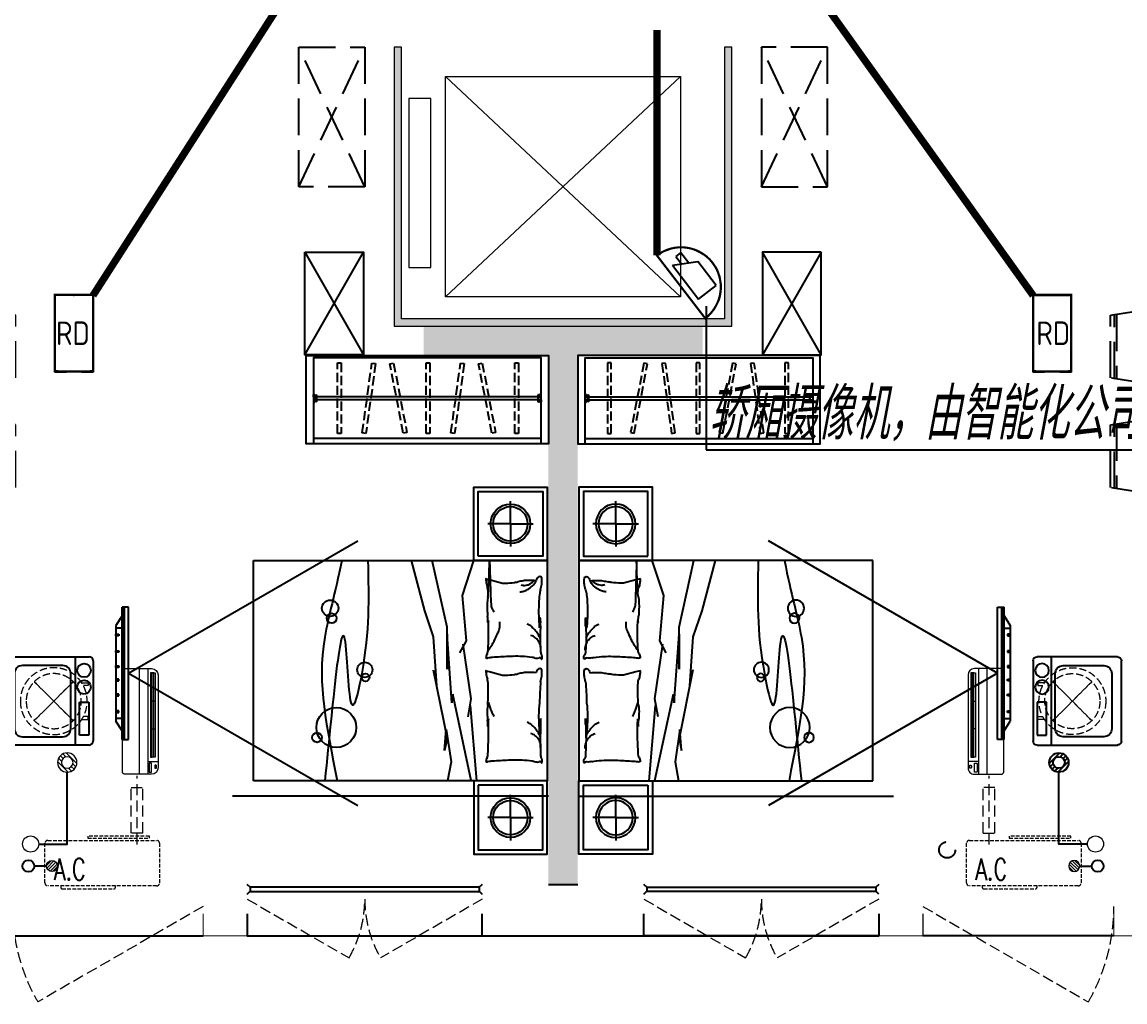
# Model space of a CAD drawing. Extents: x 5031545 to 5313844, y -886381 to -283477.
# Drawn here: x 5109229 to 5116738, y -848893 to -842222 of the extents above; entities that cross this region are included whole.
import ezdxf
from ezdxf.enums import TextEntityAlignment as Align

# ---------------------------------------------------------------- set-up
doc = ezdxf.new("R2010")
doc.units = 0
doc.header["$LTSCALE"] = 1000
doc.header["$MEASUREMENT"] = 0
for name, pattern in [('$1$DASH', [0.35, 0.25, -0.1]), ('3.5方案汇报，与郭总、侯月琴确定户型_t8$0$高层_t8$0$DASH', [0.35, 0.25, -0.1]), ('A户型$0$DASH', [0.35, 0.25, -0.1]), ('DASH', [0.35, 0.25, -0.1]), ('HIDDEN', [0.375, 0.25, -0.125])]:
    doc.linetypes.add(name, pattern=pattern)
doc.layers.get('0').update_dxf_attribs({"linetype": 'CONTINUOUS'})
for name, color, linetype in [('$RECOVER_210609100354-0', 7, 'CONTINUOUS'), ('$RECOVER_210609100354-25', 7, 'CONTINUOUS'), ('$RECOVER_210609100354-43', 7, 'CONTINUOUS'), ('3-栏杆1', 252, 'CONTINUOUS'), ('3.5方案汇报，与郭总、侯月琴确定户型_t8$0$2020.03.04 -1安徽标准化洋房户型(UA）_t8_t8$0$A-家具-FURN', 251, 'CONTINUOUS'), ('3.5方案汇报，与郭总、侯月琴确定户型_t8$0$2020.03.04 -1安徽标准化洋房户型(UA）_t8_t8$0$fur', 252, 'CONTINUOUS'), ('3.5方案汇报，与郭总、侯月琴确定户型_t8$0$2020.03.04 -1安徽标准化洋房户型(UA）_t8_t8$0$FURN', 252, 'CONTINUOUS'), ('3.5方案汇报，与郭总、侯月琴确定户型_t8$0$2020.03.04 -1安徽标准化洋房户型(UA）_t8_t8$0$看线', 154, 'CONTINUOUS'), ('3.5方案汇报，与郭总、侯月琴确定户型_t8$0$高层_t8$0$LS-家具-LB', 8, 'CONTINUOUS'), ('5fur', 175, 'CONTINUOUS'), ('DIM-照明', 7, 'CONTINUOUS'), ('EQUIP-安防', 3, 'CONTINUOUS'), ('LS-家具-LB', 8, 'CONTINUOUS'), ('LVTRY', 252, 'CONTINUOUS'), ('VPIPE-凝结', 150, 'CONTINUOUS'), ('VPIPE-雨水', 4, 'DASH'), ('WIRE-安防', 4, 'CONTINUOUS'), ('WIRE-照明', 2, 'CONTINUOUS'), ('WIRE-综合布线', 5, 'DASH'), ('保温', 6, 'CONTINUOUS'), ('看线', 185, 'CONTINUOUS')]:
    doc.layers.add(name, color=color, linetype=linetype)
for name, color, linetype, lineweight in [('3.5方案汇报，与郭总、侯月琴确定户型_t8$0$STAIR', 2, 'CONTINUOUS', 18), ('EQUIP-消防', 3, 'CONTINUOUS', 20), ('EQUIP_地漏', 7, 'CONTINUOUS', 18), ('VPIPE-废水', 31, 'TG_F', 18), ('WINDOW', 146, 'CONTINUOUS', 20), ('填充', 251, 'CONTINUOUS', 5), ('平面-空调室内机', 176, 'CONTINUOUS', 9), ('平面-空调预留孔', 252, 'CONTINUOUS', 15)]:
    doc.layers.add(name, color=color, linetype=linetype, lineweight=lineweight)
doc.styles.add('_TCH_DIM', font='SIMPLEX', dxfattribs={"bigfont": 'GBCBIG'})
doc.styles.add('HZTXT', font='gbeitc.shx', dxfattribs={"width": 0.8, "height": 400, "bigfont": 'hztxt.shx'})
doc.styles.get("Standard").update_dxf_attribs({"font": 'gbenor.shx', "bigfont": 'gbcbig.shx'})
doc.styles.add('TG_LINETYPE', font='SIMPLEX', dxfattribs={"width": 0.8, "height": 3, "bigfont": 'HZTXT'})
doc.linetypes.add('TG_F', pattern='A,2,-0.3,["F",TG_LINETYPE,S=0.1,R=0,X=-0.23,Y=-0.15],0', length=2.3)
pattern_1 = [(90, (0, 0), (-16.49778, 1e-15), [9.525, -19.05]), (210, (0, 0), (8.24889, -14.2874966), [9.525, -19.05]), (150, (6e-16, 9.525), (-8.24889, -14.2874966), [9.525, -19.05])]

# ---------------------------------------------------------------- blocks, each defined once
blk = doc.blocks.new('$equip$00002771')
for p, q in [((-0.65, 0.65), (-0.65, 0)), ((0.65, 0.65), (-0.65, 0.65)), ((0.65, 0), (0.65, 0.65)), ((-0.65, 0), (0.65, 0))]:
    blk.add_line(p, q)
at = {"const_width": 0.04}
blk.add_lwpolyline([(-0.65, 0.65), (-0.65, 0), (0.65, 0), (0.65, 0.65), (-0.65, 0.65), (-0.65, 0)], dxfattribs=at)
for p in [(0, 0.65), (-0.65, 0.325), (0.65, 0.325), (0, 0)]:
    blk.add_point(p)
at = {"color": 7}
blk.add_attdef('$TEXT$', text='', height=0.4, dxfattribs=at).set_placement((0.006, 0.343), align=Align.MIDDLE_CENTER)
at = {"color": 7, "flags": 1}
for tag, height, p in [('B', 0.4, (0.905, 0.246)), ('A', 0.00002, (0, 0))]:
    blk.add_attdef(tag, text='', height=height, dxfattribs=at).set_placement(p, align=Align.MIDDLE_CENTER)
blk = doc.blocks.new('RECTANG')
for p, q in [((1, 1), (0, 1)), ((0, 1), (0, 0)), ((1, 0), (1, 1)), ((0, 0), (1, 0))]:
    blk.add_line(p, q)
blk = doc.blocks.new('洗衣机')
at = {"layer": 'LVTRY'}
for p, q in [((3790993.7, 243444.5), (3790993.7, 242899.1)), ((3791567.4, 243472.1), (3791021, 243472.1)), ((3791116.5, 243472.1), (3791116.5, 242871.5)), ((3791594.6, 242899.1), (3791594.6, 243444.5)), ((3791145.1, 242982.5), (3791145.1, 243358)), ((3791199, 243412.7), (3791474.9, 243412.7)), ((3791528.8, 243358), (3791528.8, 242982.5)), ((3791474.9, 242927.8), (3791199, 242927.8)), ((3791021, 242871.5), (3791567.4, 242871.5))]:
    blk.add_line(p, q, dxfattribs=at)
at = {"layer": 'LVTRY', "extrusion": (0, 0, -1)}
for centre, major_axis, start_param, end_param in [((3791021, 243444.5), (0, 27.6), -1.570796, 0), ((3791567.4, 243444.5), (0, 27.6), 0, 1.570796), ((3791055.1, 243379.8), (0, 46.9), 3.141593, 9.424778), ((3791199, 243358), (0, 54.7), 4.712389, 6.283185), ((3791474.9, 243358), (0, 54.7), 0, 1.570796), ((3791055.1, 243265.7), (0, 46.9), 3.141593, 9.424778), ((3791199, 242982.5), (0, 54.7), 3.141593, 4.712389), ((3791474.9, 242982.5), (0, 54.7), 1.570796, 3.141593), ((3791021, 242899.1), (0, 27.6), 3.141593, 4.712389), ((3791567.4, 242899.1), (0, 27.6), 1.570796, 3.141593)]:
    blk.add_ellipse(centre, major_axis=major_axis, ratio=0.986385, start_param=start_param, end_param=end_param, dxfattribs=at)
at = {"layer": 'LVTRY', "xscale": 63.25620569481588, "yscale": 224.5369532744355, "zscale": 64.12934308941763, "rotation": 180}
blk.add_blockref('RECTANG', (3791085.2, 243162.4), dxfattribs=at)
blk = doc.blocks.new('dnfhfn')
at = {"color": 252, "linetype": '$1$DASH', "ltscale": 0.2}
for p, q in [((101.9, 462.7, 0), (121.9, 462.7, 0)), ((101.9, 417.2, 0), (101.9, 462.7, 0)), ((121.9, 462.7, 0), (121.9, 429, 0)), ((353.1, 462.7, 0), (333.1, 462.7, 0)), ((333.1, 462.7, 0), (333.1, 429, 0)), ((353.1, 417.2, 0), (353.1, 462.7, 0))]:
    blk.add_line(p, q, dxfattribs=at)
at = {"color": 252, "linetype": '$1$DASH', "ltscale": 0.2, "elevation": 0}
for points in [[(94.9, 360.1), (94.9, 360.1), (360.1, 94.9), (360.1, 94.9)], [(360.1, 360.1), (94.9, 94.9), (94.9, 94.9), (360.1, 360.1)]]:
    blk.add_lwpolyline(points, close=True, dxfattribs=at)
at = {"color": 252, "linetype": '$1$DASH', "ltscale": 0.2}
for radius in [227.5, 187.5]:
    blk.add_circle((227.5, 227.5, 0), radius, dxfattribs=at)
blk = doc.blocks.new('ASDFSD')
at = {"layer": '3-栏杆1', "color": 5}
for p, q in [((681762.6, 334937.5), (681742.3, 334955.3)), ((681742.3, 334955.3), (681762.6, 334937.5)), ((681742.3, 334888.4), (681762.6, 334908.3)), ((683322.1, 334937.5), (681762.6, 334937.5)), ((681762.6, 334937.5), (681762.6, 334908.3)), ((681762.6, 334908.2), (683322.1, 334908.2)), ((683322.1, 334937.5), (683342.3, 334955.3)), ((683342.3, 334955.3), (683322.1, 334937.5)), ((683322.1, 334937.5), (683322.1, 334908.3)), ((683322.1, 334908.3), (683342.3, 334888.4)), ((683342.3, 334888.4), (683322.1, 334908.3))]:
    blk.add_line(p, q, dxfattribs=at)
blk = doc.blocks.new('$TwtSys$00000543')
at = {"color": 252}
for p, q in [((-94, -9), (9, 94)), ((-9, -94), (94, 9)), ((12, 55), (42, 84)), ((40, 40), (66, 66)), ((55, 12), (84, 42)), ((-84, -42), (-55, -12)), ((-66, -66), (-40, -40)), ((-42, -84), (-12, -55))]:
    blk.add_line(p, q, dxfattribs=at)
for radius in [94, 56.4]:
    blk.add_circle((0, 0), radius, dxfattribs=at)
blk = doc.blocks.new('dongkong')
at = {"layer": '平面-空调预留孔', "color": 8, "linetype": 'HIDDEN', "ltscale": 0.3}
for p, q in [((-603796, 210899.9), (-603796, 210431.5)), ((-603836, 210821), (-603836, 210510.8)), ((-603836, 210821), (-603756, 210821)), ((-603756, 210821), (-603756, 210510.8))]:
    blk.add_line(p, q, dxfattribs=at)
blk.add_lwpolyline([(-603756, 210510.8), (-603836, 210510.8)], dxfattribs=at)
blk = doc.blocks.new('A$C001338C2')
at = {"color": 8}
for p, q in [((845, 303.6), (55, 303.6)), ((109.1, 214.8), (109.1, 303.6)), ((0, 248.6), (0, 22)), ((900, 22), (900, 248.6)), ((22, 0), (878, 0))]:
    blk.add_line(p, q, dxfattribs=at)
at = {"color": 8, "lineweight": 5}
for p, q in [((900, 214.8), (0, 214.8)), ((864.6, 278.7), (144.5, 278.7)), ((144.5, 278.7), (144.5, 265.8)), ((387, 278.7), (144.5, 278.7)), ((144.5, 278.7), (144.5, 252.9)), ((144.5, 265.8), (864.6, 265.8)), ((144.5, 239.9), (144.5, 252.9)), ((144.5, 252.9), (864.6, 252.9)), ((864.6, 239.9), (144.5, 239.9)), ((387, 239.9), (387, 278.7)), ((622, 239.9), (387, 239.9)), ((864.6, 278.7), (622, 278.7)), ((622, 278.7), (622, 239.9)), ((864.6, 252.9), (864.6, 278.7)), ((864.6, 265.8), (864.6, 239.9)), ((900, 143.2), (0, 143.2))]:
    blk.add_line(p, q, dxfattribs=at)
at = {"color": 8}
for points in [[(73.1, 275), (56.8, 275, -0.414214), (51.3, 280.5), (51.3, 283.4, -0.414214), (56.8, 288.9), (73.1, 288.9, -0.414214), (78.6, 283.4), (78.6, 280.5, -0.414214)], [(89.2, 226.4), (22.2, 226.4, -0.414214), (16.7, 231.9), (16.7, 243.1, -0.414214), (22.2, 248.6), (89.2, 248.6, -0.414214), (94.7, 243.1), (94.7, 231.9, -0.414214)]]:
    blk.add_lwpolyline(points, format="xyb", close=True, dxfattribs=at)
for centre, radius, start, end in [((55, 248.6), 55, 90, 180), ((845, 248.6), 55, 360, 90), ((22, 22), 22, 180, 270), ((878, 22), 22, 270, 360)]:
    blk.add_arc(centre, radius, start, end, dxfattribs=at)
blk = doc.blocks.new('$TwtSys$00000141')
at = {"color": 1}
for p, q in [((-47.1, 3.8), (-5, 45.9)), ((-47.1, 3.8), (-5, 45.9)), ((-43.6, -17.5), (17.5, 43.6)), ((-43.6, -17.5), (17.5, 43.6)), ((-33.2, -33.2), (33.2, 33.2)), ((-33.2, -33.2), (33.2, 33.2)), ((-16.2, -43.5), (43.8, 16.4)), ((-16.2, -43.5), (43.8, 16.4)), ((5.7, -46.1), (46.1, -5.7)), ((5.7, -46.1), (46.1, -5.7))]:
    blk.add_line(p, q, dxfattribs=at)
blk.add_circle((0, 0), 47, dxfattribs=at)
blk.add_circle((0, 0), 47, dxfattribs=at)
blk = doc.blocks.new('rtyryrtyeeretee')
at = {"layer": '平面-空调预留孔', "color": 252, "linetype": 'DASH', "ltscale": 0.1}
for p, q in [((669748.9, 343882), (669748.9, 343872)), ((669758.9, 343862), (670111.7, 343862)), ((670121.7, 343872), (670121.7, 343882))]:
    blk.add_line(p, q, dxfattribs=at)
blk.add_lwpolyline([(670352.8, 344221.1), (669933, 344221.1), (669933, 344206), (670352.8, 344206)], close=True, dxfattribs=at)
blk.add_lwpolyline([(670402, 343882), (669662, 343882, -0.414214), (669642, 343902), (669642, 344172, -0.414214), (669662, 344192), (670402, 344192, -0.414214), (670422, 344172), (670422, 343902, -0.414214)], format="xyb", close=True, dxfattribs=at)
for centre, start, end in [((669758.9, 343872), 180, 270), ((670111.7, 343872), 270, 0)]:
    blk.add_arc(centre, 10, start, end, dxfattribs=at)
at = {"layer": '平面-空调预留孔', "color": 252, "linetype": 'DASH', "ltscale": 0.1, "style": '_TCH_DIM', "width": 0.705882}
blk.add_text('A.C', height=146.88, dxfattribs=at).set_placement((669701.4, 343921.6))
blk = doc.blocks.new('VDVDVDCZSCCS')
at = {"layer": '保温', "linetype": 'Continuous', "ltscale": 10}
h = blk.add_hatch(dxfattribs=at)
h.set_pattern_fill('HEX', color=251, scale=10, angle=90, style=0)
h.set_pattern_definition(pattern_1)
h.paths.add_polyline_path([(549466.6, 368523.7), (549466.6, 368723.7), (547566.6, 368723.7), (547566.6, 368523.7)])
h = blk.add_hatch(dxfattribs=at)
h.set_pattern_fill('HEX', color=251, scale=10, angle=90, style=0)
h.set_pattern_definition(pattern_1)
h.paths.add_polyline_path([(548416.7, 364923.7), (548616.7, 364923.7), (548616.7, 368523.7), (548416.7, 368523.7)])
at = {"layer": '保温', "color": 251, "linetype": 'Continuous', "ltscale": 10}
blk.add_line((548416.6, 364923.7), (548616.6, 364923.7), dxfattribs=at)
blk = doc.blocks.new('VDGVDVXVE')
at = {"layer": '5fur', "color": 252, "linetype": 'A户型$0$DASH'}
for p, q in [((585993.7, 367408.3), (586443.6, 368358.3)), ((586443.6, 367408.3), (585993.7, 368358.3)), ((584026.5, 366539.7), (584026.5, 366100.5)), ((584039.8, 366102.6), (584039.8, 366537.6)), ((584026.5, 365793), (584026.5, 365353.8)), ((584039.8, 365356), (584039.8, 365790.9))]:
    blk.add_line(p, q, dxfattribs=at)
blk.add_lwpolyline([(586443.6, 367408.3), (585993.7, 367408.3), (585993.7, 368358.3), (586443.6, 368358.3)], close=True, dxfattribs=at)
for points in [[(583813.2, 365320.6), (584066.5, 365360.2), (584066.5, 365786.9), (583813.1, 365826.4)], [(583813.2, 366067.3), (584066.5, 366106.9), (584066.5, 366533.5), (583813.2, 366573.1)]]:
    blk.add_lwpolyline(points, dxfattribs=at)
blk = doc.blocks.new('3.5方案汇报，与郭总、侯月琴确定户型_t8$0$2020.03.04 -1安徽标准化洋房户型(UA）_t8_t8$0$A-F-Bed1500-4')
for p, q in [((-750, 0), (750, 0)), ((-750, -2000), (-750, 0)), ((750, 0), (750, -2000)), ((750, -2000), (-750, -2000))]:
    blk.add_line(p, q)
at = {"color": 251}
for p, q in [((-617.8, -386.2), (-597.1, -303.6)), ((8.5, -386.2), (29.2, -303.6)), ((-625.3, -416.2), (-617.8, -386.2)), ((1, -416.2), (8.5, -386.2)), ((-511.9, -577.2), (-750, -498.5)), ((192.2, -516.7), (-181.9, -571.7)), ((746.3, -516.7), (159.2, -643.1)), ((313.2, -538.7), (192.2, -516.7)), ((750, -478.8), (236.2, -522.2)), ((-203.9, -549.7), (-511.9, -577.2)), ((-121.4, -593.7), (-203.9, -549.7)), ((219.7, -648.6), (-247.9, -681.6)), ((159.2, -643.1), (219.7, -648.6)), ((399.8, -687.1), (619.8, -654.1)), ((619.8, -654.1), (750, -678.8)), ((-297.4, -681.6), (-750, -781.9)), ((-11.3, -681.6), (-297.4, -681.6)), ((-247.9, -681.6), (-11.3, -681.6)), ((-5.8, -775.1), (461.8, -681.6)), ((542.8, -698.1), (399.8, -687.1)), ((461.8, -681.6), (542.8, -698.1)), ((-407.4, -835.5), (-231.4, -775.1)), ((-231.4, -775.1), (103.3, -753.3)), ((-750, -926.6), (-407.4, -835.5))]:
    blk.add_line(p, q, dxfattribs=at)
for points in [[(-221.2, -48.4, 0.027842), (-245, -59.1, 0.048685), (-257.6, -67.1, 0.023666), (-285.5, -91.5, 0.031223), (-304.5, -112.2, 0.046801), (-309.6, -119.9, 0.023191), (-317.6, -136.6)], [(-139.2, -42.8, 0.088153), (-173.8, -46.3, 0.088153), (-205, -61.5, 0.077547), (-226.6, -83.1, 0.077547), (-240.7, -110.3)], [(-521.7, -401.5, 0.009729), (-744.4, -392.5, 0.002723), (-441.6, -382.4, 0.007971), (-419.8, -373.4, 0.007971), (-398.4, -363.6)], [(-135.5, -403.1, 0.016108), (-174.4, -376.8, 0.024599), (-201.2, -361.8, 0.009477), (-250.3, -338.5, 0.015937), (-280.1, -326.1, 0.072521), (-296.4, -322.5, 0.033339), (-332.7, -322.4)], [(213.5, -401.5, 0.009729), (240.8, -392.5, 0.009729), (267.7, -382.4, 0.007971), (289.4, -373.4, 0.007971), (310.9, -363.6)]]:
    blk.add_lwpolyline(points, format="xyb", dxfattribs=at)
for centre, radius in [((-6.3, -1241.9), 51.6), ((46.1, -1236.6), 26.2), ((386.6, -1435.5), 135.8), ((-425.4, -1477.4), 55.7), ((-357.3, -1467), 33.5), ((454.7, -1566.4), 33.1)]:
    blk.add_circle(centre, radius, dxfattribs=at)
for centre, radius, start, end in [((-628.3, -50), 13.1, 101.27238, 206.58052), ((-609.5, -40.6), 34.2, 206.58052, 265.59979), ((-613.2, -125.8), 90.4, 90, 101.27238), ((-123.4, -127.8), 491.8, 173.76764, 180), ((-613.2, -196.5), 161.1, 81.56281, 90), ((-676.3, -199.1), 139.9, 45.09762, 62.79641), ((-634.3, -338.6), 304.8, 74.25602, 81.56281), ((-485.9, 187.9), 242.2, 254.25602, 262.45315), ((-402.1, 1074.8), 1132.9, 264.1433, 270.00126), ((-402.1, 990.8), 1049, 270, 276.0867), ((-335.3, -196.9), 152.4, 92.53859, 100.18988), ((-468.1, -1934), 1890.1, 84.61873, 86.78996), ((-329.2, -334), 289.7, 85.19815, 92.53859), ((-231.9, 824.8), 873.2, 265.19815, 269.42426), ((-225.6, 1445.8), 1494.3, 269.42426, 271.90789), ((-203.2, 772.7), 820.8, 271.90789, 275.25919), ((-132.9, 9.1), 53.9, 275.25919, 300.65125), ((-90.7, -62.2), 28.9, 85.69746, 120.65125), ((-90.4, -58.4), 25.1, 68.2117, 85.69746), ((-72.2, -48.6), 15.6, 158.0096, 201.42098), ((-328.3, -36.1), 246, 347.89054, 351.86652), ((-82.7, -44.4), 4.28, 78.10694, 158.0096), ((-117.3, -66.3), 32.8, 351.86652, 21.42098), ((-81.3, -37.9), 2.32, 258.10694, 19.56397), ((-82.4, -38.3), 3.42, 19.56397, 68.2117), ((-2.1, -50), 13.1, 101.27238, 206.58052), ((16.8, -40.6), 34.2, 206.58052, 265.59979), ((13, -125.8), 90.4, 90, 101.27238), ((502.9, -127.8), 491.8, 173.76764, 180), ((13, -196.5), 161.1, 81.56281, 90), ((-8, -338.6), 304.8, 74.25602, 81.56281), ((347.8, 4073.2), 4127.5, 266.20601, 268.19145), ((307.2, 624.5), 682.7, 262.45315, 270), ((307.2, 990.8), 1049, 270, 276.0867), ((338.9, -334), 289.7, 85.19815, 92.53859), ((498.7, 6156.8), 6203.8, 268.40567, 269.60458), ((436.3, 824.8), 873.2, 265.19815, 269.42426), ((653.8, -374.1), 391.6, 128.38857, 133.81151), ((458.3, -127.3), 76.8, 117.23959, 128.38857), ((362.3, 474.1), 529.3, 276.0867, 280.18988), ((530.3, -267.1), 234, 110.86028, 117.23959), ((442.5, 1445.8), 1494.3, 269.42426, 271.90789), ((521.6, -141.7), 99.2, 126.08636, 143.82335), ((521.6, -141.7), 99.2, 105.93524, 126.08636), ((443.4, 2582.7), 2630.7, 271.06466, 272.93655), ((521.6, -141.7), 99.2, 85.78412, 105.93524), ((573.2, 9.1), 53.9, 275.25919, 300.65125), ((615.4, -62.2), 28.9, 85.69746, 120.65125), ((615.7, -58.4), 25.1, 68.2117, 85.69746), ((633.9, -48.6), 15.6, 158.0096, 201.42098), ((377.8, -36.1), 246, 347.89054, 351.86652), ((588.9, -66.3), 32.8, 351.86652, 21.42098), ((623.5, -44.4), 4.28, 78.10694, 158.0096), ((624.8, -37.9), 2.32, 258.10694, 19.56397), ((623.8, -38.3), 3.42, 19.56397, 68.2117), ((-411.2, -127.8), 204, 180, 189.68437), ((-666.9, -163.1), 89.9, 41.44291, 53.73593), ((-639, -138.5), 52.6, 25.35512, 41.44291), ((-728, -180.6), 151.1, 21.81492, 25.35512), ((-778.6, -200.9), 205.6, 18.7799, 21.81492), ((-637.1, -152.8), 56.2, 0, 18.7799), ((-676.3, -199.1), 139.9, 27.39883, 45.09762), ((-676.3, -199.1), 139.9, 16.51498, 27.39883), ((814.4, -224.8), 913.1, 172.3191, 176.63125), ((106.1, -129.3), 198.3, 167.89054, 172.3191), ((215.1, -127.8), 204, 180, 189.68437), ((534.8, -214.8), 200.2, 151.68324, 156.99723), ((402, -143.2), 49.3, 140.96506, 151.68324), ((538.6, -254), 225.2, 133.81151, 140.96506), ((521.6, -141.7), 99.2, 143.82335, 161.56035), ((1520.6, -224.8), 913.1, 172.3191, 176.63125), ((812.3, -129.3), 198.3, 167.89054, 172.3191), ((257.2, -13.7), 882, 189.68437, 192.19838), ((-914.9, -267.1), 317.1, 8.00505, 12.19838), ((-1253.2, -314.6), 658.8, 2.66488, 8.00505), ((-672.5, -152.8), 91.5, 345.31489, 0), ((-676.3, -199.1), 139.9, 5.63113, 16.51498), ((580.5, -211.1), 678.7, 176.63125, 181.63309), ((883.5, -13.7), 882, 189.68437, 192.19838), ((-288.6, -267.1), 317.1, 8.00505, 12.19838), ((-627, -314.6), 658.8, 2.66488, 8.00505), ((1286.7, -211.1), 678.7, 176.63125, 181.63309), ((-662.8, -287.2), 67.7, 345.95481, 2.66488), ((1266.7, -191.5), 1365.2, 181.63309, 183.05496), ((13519.6, 462.4), 13635.6, 183.05496, 183.50486), ((-36.5, -287.2), 67.7, 345.95481, 2.66488), ((1972.9, -191.5), 1365.2, 181.63309, 183.05496), ((14225.8, 462.4), 13635.6, 183.05496, 183.50486), ((230.2, -351.5), 321.2, 183.50486, 189.99836), ((936.3, -351.5), 321.2, 183.50486, 189.99836), ((-624.4, -416.4), 0.917, 165.95506, 274.08294), ((-643.6, -147.3), 270.8, 274.08294, 279.4841), ((-636.8, -187.8), 229.7, 279.4841, 287.38641), ((-532.4, -521.2), 119.7, 96.43405, 107.38641), ((-529.5, -547.2), 145.9, 78.44144, 96.43405), ((-433.2, 75.2), 484.2, 262.03917, 271.8979), ((-484.5, 994.5), 1404.8, 272.74906, 274.61758), ((-273.5, -1618.3), 1216.5, 92.60963, 94.61758), ((-244.8, -6117.7), 5718.5, 89.71346, 90.97038), ((-321, -340.7), 62.9, 250.78629, 262.77597), ((-222.1, -1563.3), 1164, 86.42603, 89.71346), ((-158.6, -547.2), 145.9, 77.13096, 86.42603), ((-136.2, -449.1), 45.3, 62.71588, 77.13096), ((-80.3, -340.6), 76.7, 242.71588, 253.77885), ((-77.3, -330.3), 87.5, 253.77885, 262.87961), ((-87.9, -415.8), 1.32, 262.87961, 343.30223), ((-105.2, -410.6), 19.3, 343.30223, 9.99836), ((1.9, -416.4), 0.917, 165.95506, 274.08294), ((-17.3, -147.3), 270.8, 274.08294, 279.4841), ((-10.6, -187.8), 229.7, 279.4841, 287.38641), ((93.9, -521.2), 119.7, 96.43405, 107.38641), ((135.8, -2065.3), 1664, 86.58211, 91.90513), ((281, -178.9), 230.1, 258.44144, 272.74906), ((224.7, 994.5), 1404.8, 272.74906, 274.61758), ((423.3, -6117.7), 5718.5, 89.71346, 90.97038), ((412.3, 653.9), 1057.4, 265.3453, 268.26839), ((435.7, -1618.3), 1216.5, 92.60963, 94.61758), ((446.1, -1563.3), 1164, 86.42603, 89.71346), ((495.2, -1386.3), 985.1, 85.05951, 88.63568), ((570, -449.1), 45.3, 62.71588, 77.13096), ((625.9, -340.6), 76.7, 242.71588, 253.77885), ((628.9, -330.3), 87.5, 253.77885, 262.87961), ((618.2, -415.8), 1.32, 262.87961, 343.30223), ((601, -410.6), 19.3, 343.30223, 9.99836)]:
    blk.add_arc(centre, radius, start, end, dxfattribs=at)
for points, knots in [([(-750, -1220.9), (-476.8, -1214.8), (-219.5, -1206.6), (406.7, -1343.6), (-750, -1378.3), (203.9, -1456.5), (750, -1514.1)], [0, 0, 0, 0, 692.785923, 915.160849, 1290.08623, 2337.669759, 2337.669759, 2337.669759, 2337.669759]), ([(-750, -1398.9), (-520.4, -1444.7), (-9, -1599.5), (374.4, -1500.2), (750, -1430.3)], [0, 0, 0, 0, 470.099243, 1589.098475, 1589.098475, 1589.098475, 1589.098475])]:
    blk.add_open_spline(points, degree=3, knots=knots, dxfattribs=at)
blk = doc.blocks.new('3.5方案汇报，与郭总、侯月琴确定户型_t8$0$2020.03.04 -1安徽标准化洋房户型(UA）_t8_t8$0$VCBCXVBCXVBV')
at = {"color": 251}
for p, q in [((212022, 120965.5), (212022, 121120.5)), ((212022, 120965.5), (211867, 120965.5)), ((212022, 120965.5), (212022, 120810.5)), ((212022, 120965.5), (212177, 120965.5)), ((212022, 118965.5), (212022, 119120.5)), ((212022, 118965.5), (211867, 118965.5)), ((212022, 118965.5), (212022, 118810.5)), ((212022, 118965.5), (212177, 118965.5))]:
    blk.add_line(p, q, dxfattribs=at)
for points in [[(211772, 120715.5), (211772, 121215.5), (212272, 121215.5), (212272, 120715.5)], [(211772, 119215.5), (211772, 118715.5), (212272, 118715.5), (212272, 119215.5)]]:
    blk.add_lwpolyline(points, close=True)
for points in [[(211802, 120745.5), (211802, 121185.5), (212242, 121185.5), (212242, 120745.5)], [(211802, 119185.5), (211802, 118745.5), (212242, 118745.5), (212242, 119185.5)]]:
    blk.add_lwpolyline(points, close=True, dxfattribs=at)
for centre in [(212022, 120965.5), (212022, 118965.5)]:
    blk.add_circle(centre, 135)
for centre in [(212022, 120965.5), (212022, 118965.5)]:
    blk.add_circle(centre, 117, dxfattribs=at)
at = {"layer": '3.5方案汇报，与郭总、侯月琴确定户型_t8$0$2020.03.04 -1安徽标准化洋房户型(UA）_t8_t8$0$A-家具-FURN', "rotation": 270}
blk.add_blockref('3.5方案汇报，与郭总、侯月琴确定户型_t8$0$2020.03.04 -1安徽标准化洋房户型(UA）_t8_t8$0$A-F-Bed1500-4', (212272, 119965.5), dxfattribs=at)
blk = doc.blocks.new('3.5方案汇报，与郭总、侯月琴确定户型_t8$0$2020.03.04 -1安徽标准化洋房户型(UA）_t8_t8$0$sdfgsdfgsdfg')
at = {"layer": '3.5方案汇报，与郭总、侯月琴确定户型_t8$0$2020.03.04 -1安徽标准化洋房户型(UA）_t8_t8$0$FURN'}
h = blk.add_hatch(dxfattribs=at)
h.set_pattern_fill('ANSI31', color=256, scale=100, angle=225, style=0)
h.set_pattern_definition([(360, (-130272.125, -44238.089), (4e-15, 9.152), [])])
h.paths.add_polyline_path([(-68957.8, -54984.3), (-68957.8, -54178.9), (-68972, -54178.9), (-68972, -54984.3)])
for p, q in [((-68997.5, -54581.6), (-70393.9, -53775.4)), ((-68957.8, -54178.9), (-68997.5, -54178.9)), ((-68997.5, -54178.9), (-68997.5, -54984.3)), ((-68972, -54178.9), (-68972, -54984.3)), ((-68957.8, -54178.9), (-68957.8, -54984.3)), ((-68957.8, -54230.8), (-68920, -54290.5)), ((-68957.8, -54306.5), (-68920, -54306.5)), ((-68937.6, -54343.1), (-68937.6, -54352.6)), ((-68920, -54343.1), (-68937.6, -54343.1)), ((-68937.6, -54352.6), (-68920, -54352.6)), ((-68920, -54872.7), (-68920, -54290.5)), ((-68920, -54352.6), (-68920, -54343.1)), ((-68937.6, -54444.2), (-68937.6, -54453.8)), ((-68920, -54444.2), (-68937.6, -54444.2)), ((-68937.6, -54453.8), (-68920, -54453.8)), ((-68920, -54453.8), (-68920, -54444.2)), ((-68937.6, -54536.4), (-68937.6, -54546)), ((-68920, -54536.4), (-68937.6, -54536.4)), ((-68937.6, -54546), (-68920, -54546)), ((-68920, -54546), (-68920, -54536.4)), ((-68997.5, -54581.6), (-70393.9, -55387.8)), ((-68937.6, -54626.8), (-68937.6, -54617.2)), ((-68937.6, -54617.2), (-68920, -54617.2)), ((-68920, -54617.2), (-68920, -54626.8)), ((-68920, -54626.8), (-68937.6, -54626.8)), ((-68937.6, -54719), (-68937.6, -54709.4)), ((-68937.6, -54709.4), (-68920, -54709.4)), ((-68920, -54719), (-68937.6, -54719)), ((-68920, -54709.4), (-68920, -54719)), ((-68937.6, -54820.1), (-68937.6, -54810.6)), ((-68937.6, -54810.6), (-68920, -54810.6)), ((-68920, -54820.1), (-68937.6, -54820.1)), ((-68920, -54810.6), (-68920, -54820.1)), ((-68957.8, -54856.7), (-68920, -54856.7)), ((-68957.8, -54932.4), (-68920, -54872.7)), ((-68997.5, -54984.3), (-68957.8, -54984.3))]:
    blk.add_line(p, q, dxfattribs=at)
blk = doc.blocks.new('*U177')
at = {"layer": '3.5方案汇报，与郭总、侯月琴确定户型_t8$0$高层_t8$0$LS-家具-LB'}
for p, q in [((50, -280), (50, -263.4)), ((50, -263.4), (60.2, -263.4)), ((67.8, -280), (50, -280)), ((50, -280), (67.8, -280)), ((60.2, -280), (50, -280)), ((60.2, -263.4), (60.2, -280)), ((67.8, -313.4), (67.8, -267.1)), ((67.8, -267.1), (72.2, -267.1)), ((72.1, -280), (1577.8, -280)), ((72.2, -267.1), (72.2, -313.4)), ((1577.8, -267.1), (1577.8, -313.4)), ((1582.2, -267.1), (1577.8, -267.1)), ((1582.2, -313.4), (1582.2, -267.1)), ((1582.2, -280), (1600, -280)), ((1589.8, -263.4), (1589.8, -280)), ((1600, -263.4), (1589.8, -263.4)), ((1589.8, -280), (1600, -280)), ((1600, -280), (1600, -263.4)), ((67.8, -300.5), (50, -300.5)), ((50, -300.5), (67.8, -300.5)), ((50, -300.5), (50, -317.1)), ((60.2, -300.5), (50, -300.5)), ((50, -317.1), (60.2, -317.1)), ((60.2, -317.1), (60.2, -300.5)), ((72.2, -313.4), (67.8, -313.4)), ((72.1, -300.5), (1577.8, -300.5)), ((1577.8, -313.4), (1582.2, -313.4)), ((1582.2, -300.5), (1600, -300.5)), ((1589.8, -300.5), (1600, -300.5)), ((1589.8, -317.1), (1589.8, -300.5)), ((1600, -317.1), (1589.8, -317.1)), ((1600, -300.5), (1600, -317.1)), ((50, -565), (1600, -565)), ((50, -600), (1600, -600))]:
    blk.add_line(p, q, dxfattribs=at)
blk.add_lwpolyline([(50, -600), (50, -15), (1600, -15), (1600, -600), (1650, -600), (1650, 0), (0, 0), (0, -600), (50, -600)], dxfattribs=at)
at = {"layer": '3.5方案汇报，与郭总、侯月琴确定户型_t8$0$高层_t8$0$LS-家具-LB', "color": 251, "linetype": '3.5方案汇报，与郭总、侯月琴确定户型_t8$0$高层_t8$0$DASH', "ltscale": 0.25}
for points in [[(203.3, -50), (203.3, -530), (228.3, -530), (228.3, -50)], [(450.1, -52), (359.5, -523.3), (384, -528), (474.7, -56.7)], [(573.1, -54), (638.7, -529.5), (663.5, -526), (597.8, -50.5)], [(807.1, -50), (807.1, -530), (832.1, -530), (832.1, -50)], [(1053.9, -52), (963.2, -523.3), (987.8, -528), (1078.4, -56.7)], [(1176.8, -54), (1242.5, -529.5), (1267.2, -526), (1201.6, -50.5)], [(1410.8, -50), (1410.8, -530), (1435.8, -530), (1435.8, -50)]]:
    blk.add_lwpolyline(points, close=True, dxfattribs=at)
blk = doc.blocks.new('A$C547B2CCF')
at = {"layer": '填充'}
h = blk.add_hatch(dxfattribs=at)
h.set_pattern_fill('隔热材料02', color=252, scale=100, style=0)
h.set_pattern_definition([(0, (-1162608.4, -602838.63), (0, 50), []), (0, (-1162608.4, -602821.964), (0, 50), []), (270, (-1162564.66, -602813.333), (50, -9e-15), [5.01775, -44.98225]), (270, (-1162602.117, -602813.333), (50, -9e-15), [5.01775, -44.98225]), (90, (-1162576.605, -602847.26), (-50, 3e-15), [5.01775, -44.98225]), (90, (-1162590.17, -602847.26), (-50, 3e-15), [5.01775, -44.98225]), (180, (-1162558.375, -602855.297), (-6e-15, -50), [50.02425, 0.02425]), (135, (-1162572.333, -602852.79), (3e-15, 49.99987405), [4.268, -66.44275]), (116.56505, (-1162525.35, -602849.77), (0.00011283, 49.99993342), [2.805, -108.9985]), (116.56505, (-1162575.35, -602849.77), (0.00011283, 49.99993342), [2.805, -108.9985]), (153.43495, (-1162517.315, -602855.297), (-0.0001128, 49.9999334), [5.61, -106.1935]), (153.43495, (-1162567.315, -602855.297), (-0.0001128, 49.9999334), [5.61, -106.1935]), (63.43495, (-1162526.605, -602842.244), (-0.00011283, 49.99993342), [26.714, -85.0895]), (63.43495, (-1162576.605, -602842.244), (-0.00011283, 49.99993342), [26.714, -85.0895]), (116.56505, (-1162514.658, -602813.333), (0.00011283, 49.99993342), [2.805, -108.9985]), (116.56505, (-1162564.658, -602813.333), (0.00011283, 49.99993342), [2.805, -108.9985]), (135, (-1162565.913, -602810.824), (3e-15, 49.99987405), [4.268, -66.44275]), (153.43495, (-1162518.93, -602807.806), (-0.0001128, 49.9999334), [5.61, -106.1935]), (153.43495, (-1162568.93, -602807.806), (-0.0001128, 49.9999334), [5.61, -106.1935]), (45, (-1162600.862, -602810.824), (0, 49.99987405), [4.268, -66.44275]), (63.43495, (-1162552.117, -602813.333), (-0.00011283, 49.99993342), [2.805, -108.9985]), (63.43495, (-1162602.117, -602813.333), (-0.00011283, 49.99993342), [2.805, -108.9985]), (26.56505, (-1162547.845, -602807.806), (0.0001128, 49.9999334), [5.61, -106.1935]), (26.56505, (-1162597.845, -602807.806), (0.0001128, 49.9999334), [5.61, -106.1935]), (116.56505, (-1162540.17, -602842.244), (0.00011283, 49.99993342), [26.714, -85.0895]), (116.56505, (-1162590.17, -602842.244), (0.00011283, 49.99993342), [26.714, -85.0895]), (45, (-1162594.442, -602852.79), (0, 49.99987405), [4.268, -66.44275]), (63.43495, (-1162541.424, -602849.77), (-0.00011283, 49.99993342), [2.805, -108.9985]), (63.43495, (-1162591.424, -602849.77), (-0.00011283, 49.99993342), [2.805, -108.9985]), (26.56505, (-1162549.46, -602855.297), (0.0001128, 49.9999334), [5.61, -106.1935]), (26.56505, (-1162599.46, -602855.297), (0.0001128, 49.9999334), [5.61, -106.1935])])
h.paths.add_polyline_path([(35500, 7800), (35450, 7800), (35450, 5900), (37750, 5900), (37750, 7800), (37700, 7800), (37700, 5950), (35500, 5950)])
at = {"layer": '$RECOVER_210609100354-0', "color": 252, "const_width": 8}
for points in [[(34150, 1900), (34150, 1750), (34450, 1750), (34450, 1900)], [(39050, 1900), (39050, 1750), (38750, 1750), (38750, 1900)], [(40650, 1900), (40650, 1750), (40350, 1750), (40350, 1900)]]:
    blk.add_lwpolyline(points, dxfattribs=at)
at = {"layer": '3.5方案汇报，与郭总、侯月琴确定户型_t8$0$2020.03.04 -1安徽标准化洋房户型(UA）_t8_t8$0$fur'}
for p, q in [((34841.8, 6404.9), (35241.8, 5704.9)), ((34841.8, 5704.9), (35241.8, 6404.9)), ((38358.2, 6404.9), (37958.2, 5704.9)), ((38358.2, 5704.9), (37958.2, 6404.9))]:
    blk.add_line(p, q, dxfattribs=at)
for points in [[(34841.8, 6404.9), (35241.8, 6404.9), (35241.8, 5704.9), (34841.8, 5704.9)], [(38358.2, 6404.9), (37958.2, 6404.9), (37958.2, 5704.9), (38358.2, 5704.9)]]:
    blk.add_lwpolyline(points, close=True, dxfattribs=at)
at = {"layer": '3.5方案汇报，与郭总、侯月琴确定户型_t8$0$2020.03.04 -1安徽标准化洋房户型(UA）_t8_t8$0$看线', "color": 252, "ltscale": 10}
for p, q in [((36500, 2700), (34350, 2700)), ((36700, 2700), (38850, 2700))]:
    blk.add_line(p, q, dxfattribs=at)
at = {"layer": '3.5方案汇报，与郭总、侯月琴确定户型_t8$0$STAIR', "color": 252}
for p, q in [((37400, 7600), (35800, 6100)), ((35800, 7600), (37400, 6100))]:
    blk.add_line(p, q, dxfattribs=at)
for points in [[(35800, 6100), (35800, 7600), (37400, 7600), (37400, 6100)], [(35700, 6300), (35700, 7450), (35550, 7450), (35550, 6300)]]:
    blk.add_lwpolyline(points, close=True, dxfattribs=at)
at = {"layer": 'VPIPE-凝结', "color": 252, "ltscale": 0.1}
for points in [[(33030, 2375), (33224.2, 2375), (33224.2, 2864.2)], [(40170, 2375), (39975.8, 2375), (39975.8, 2864.2)], [(33082.4, 2225), (33000, 2225)], [(40117.6, 2225), (40200, 2225)]]:
    blk.add_lwpolyline(points, dxfattribs=at)
for centre in [(32960, 2225), (40240, 2225)]:
    blk.add_circle(centre, 40, dxfattribs=at)
at = {"layer": 'VPIPE-废水', "color": 252}
for centre in [(32975, 2375), (40225, 2375)]:
    blk.add_circle(centre, 55, dxfattribs=at)
at = {"layer": 'VPIPE-雨水', "color": 252}
blk.add_circle((39215, 2335), 55, dxfattribs=at)
at = {"layer": 'WINDOW', "color": 252, "linetype": 'DASH', "ltscale": 0.3}
for points in [[(34450, 2000), (35142.8, 1600, 0.131652), (35250, 2000)], [(36050, 2000), (35357.2, 1600, -0.131652), (35250, 2000)], [(37150, 2000), (37842.8, 1600, 0.131652), (37950, 2000)], [(38750, 2000), (38057.2, 1600, -0.131652), (37950, 2000)], [(34150, 1950), (33024.2, 1300, -0.131652), (32850, 1950)], [(39050, 1950), (40175.8, 1300, 0.131652), (40350, 1950)]]:
    blk.add_lwpolyline(points, format="xyb", dxfattribs=at)
at = {"layer": '填充', "color": 252}
blk.add_lwpolyline([(35500, 7800), (35450, 7800), (35450, 5900), (37750, 5900), (37750, 7800), (37700, 7800), (37700, 5950), (35500, 5950)], close=True, dxfattribs=at)
at = {"layer": '看线', "color": 252, "ltscale": 0.5}
for points in [[(34450, 1900), (34450, 1750), (36050, 1750), (36050, 1900)], [(38750, 1900), (38750, 1750), (37150, 1750), (37150, 1900)], [(32850, 1750), (34150, 1750)], [(34450, 1750), (38750, 1750)], [(40350, 1750), (39050, 1750)]]:
    blk.add_lwpolyline(points, dxfattribs=at)
at = {"layer": '$RECOVER_210609100354-25', "color": 252, "xscale": -1}
blk.add_blockref('洗衣机', (3824393.8, -239822.4), dxfattribs=at)
at = {"layer": '$RECOVER_210609100354-25', "color": 252}
blk.add_blockref('洗衣机', (-3751193.8, -239822.4), dxfattribs=at)
at = {"layer": '$RECOVER_210609100354-43', "color": 252, "xscale": 0.7000000000000001, "yscale": 0.7000000000000001, "zscale": 0.7000000000000001}
blk.add_blockref('$TwtSys$00000543', (39975.8, 2930), dxfattribs=at)
at = {"color": 252}
for name, p in [('VDGVDVXVE', (-551193.7, -360558.3)), ('VDVDVDCZSCCS', (-511916.6, -362823.7)), ('rtyryrtyeeretee', (-636569.2, -341792)), ('rtyryrtyeeretee', (-630294.9, -341792))]:
    blk.add_blockref(name, p, dxfattribs=at)
at = {"color": 252, "xscale": -1}
blk.add_blockref('VDGVDVXVE', (624393.7, -360558.3), dxfattribs=at)
at = {"layer": '3-栏杆1', "color": 252}
blk.add_blockref('ASDFSD', (-647292.3, -332855.3), dxfattribs=at)
at = {"layer": '3-栏杆1', "color": 252, "xscale": -1}
blk.add_blockref('ASDFSD', (720492.3, -332855.3), dxfattribs=at)
at = {"layer": '3.5方案汇报，与郭总、侯月琴确定户型_t8$0$2020.03.04 -1安徽标准化洋房户型(UA）_t8_t8$0$fur', "rotation": 0.0003646288247845626}
blk.add_blockref('3.5方案汇报，与郭总、侯月琴确定户型_t8$0$2020.03.04 -1安徽标准化洋房户型(UA）_t8_t8$0$VCBCXVBCXVBV', (-175779.4, -116411.9), dxfattribs=at)
at = {"layer": '3.5方案汇报，与郭总、侯月琴确定户型_t8$0$2020.03.04 -1安徽标准化洋房户型(UA）_t8_t8$0$fur', "xscale": -1, "rotation": 359.9999955295422}
blk.add_blockref('3.5方案汇报，与郭总、侯月琴确定户型_t8$0$2020.03.04 -1安徽标准化洋房户型(UA）_t8_t8$0$VCBCXVBCXVBV', (248980.2, -116410.6), dxfattribs=at)
at = {"layer": '3.5方案汇报，与郭总、侯月琴确定户型_t8$0$2020.03.04 -1安徽标准化洋房户型(UA）_t8_t8$0$fur', "yscale": 1.1175, "zscale": 1.1175}
for p, xscale, rotation in [((-43462.6, -57458), 1.1175, 180.0003646288248), ((116662.9, -57457.5), -1.1175, 180)]:
    blk.add_blockref('3.5方案汇报，与郭总、侯月琴确定户型_t8$0$2020.03.04 -1安徽标准化洋房户型(UA）_t8_t8$0$sdfgsdfgsdfg', p, dxfattribs=dict(at, xscale=xscale, rotation=rotation))
at = {"layer": 'EQUIP_地漏', "color": 252, "yscale": 0.7000000000000001}
for p, xscale, zscale in [((33224.2, 2930), -0.7000000000000001, 0.7), ((39975.8, 2930), 0.7000000000000001, 0.7000000000000001)]:
    blk.add_blockref('$TwtSys$00000543', p, dxfattribs=dict(at, xscale=xscale, zscale=zscale))
at = {"layer": 'EQUIP_地漏', "color": 252, "yscale": -0.8, "zscale": 0.8, "rotation": 180}
for p, xscale in [((33120, 2225), -0.8), ((40080, 2225), 0.8)]:
    blk.add_blockref('$TwtSys$00000141', p, dxfattribs=dict(at, xscale=xscale))
at = {"layer": 'LS-家具-LB', "xscale": -1, "rotation": 0.0003646288248138063}
blk.add_blockref('*U177', (36500, 5700), dxfattribs=at)
at = {"layer": 'LS-家具-LB'}
blk.add_blockref('*U177', (36700, 5700), dxfattribs=at)
at = {"layer": '平面-空调室内机', "color": 252, "ltscale": 0.3, "rotation": 180}
blk.add_blockref('dongkong', (-570095.9, 213270.8), dxfattribs=at)
at = {"layer": '平面-空调室内机', "color": 252, "ltscale": 0.3, "xscale": -1, "rotation": 180}
blk.add_blockref('dongkong', (643295.9, 213270.8), dxfattribs=at)
at = {"layer": '平面-空调预留孔', "color": 252, "xscale": -1, "rotation": 270}
blk.add_blockref('dnfhfn', (32905, 3120.3, 0), dxfattribs=at)
at = {"layer": '平面-空调预留孔', "color": 252, "yscale": 0.800000000046565, "zscale": 0.800000000046565}
for p, xscale, rotation in [((33600.2, 2850), -0.800000000046565, 269.9999997665698), ((39599.8, 2850), 0.800000000046565, 90.00000023343011)]:
    blk.add_blockref('A$C001338C2', p, dxfattribs=dict(at, xscale=xscale, rotation=rotation))
at = {"layer": '平面-空调预留孔', "color": 252, "rotation": 90.00000000000001}
blk.add_blockref('dnfhfn', (40295, 3120.3, 0), dxfattribs=at)
blk = doc.blocks.new('$equip$00002731')
for p, q in [((0.75, 0), (-0.75, 0)), ((-0.427, -0.123), (-0.187, -0.543)), ((-0.427, -0.123), (0.383, -0.123)), ((0.383, -0.123), (0.383, -0.543)), ((-0.517, -0.273), (-0.341, -0.273)), ((-0.517, -0.393), (-0.517, -0.273)), ((-0.517, -0.393), (-0.273, -0.393)), ((0.383, -0.543), (-0.187, -0.543))]:
    blk.add_line(p, q)
at = {"const_width": 0.04}
for points in [[(-0.75, 0), (-0.775, 0)], [(0.75, 0), (0.775, 0)]]:
    blk.add_lwpolyline(points, dxfattribs=at)
blk.add_lwpolyline([(0.75, 0, -1), (-0.75, 0), (0.75, 0), (0.75, 0, -1), (-0.75, 0, -1.517539)], format="xyb", dxfattribs=at)
blk.add_arc((0, 0), 0.75, 180, 0)
for p in [(0, 0), (0.75, 0), (-0.75, -0.005), (0, -0.75)]:
    blk.add_point(p)
at = {"color": 7, "flags": 1}
for tag in ['A', 'REMARK']:
    blk.add_attdef(tag, text='', height=0.00002, dxfattribs=at).set_placement((0, 0), align=Align.MIDDLE_CENTER)

msp = doc.modelspace()

# ---------------------------------------------------------------- linework, layer by layer
at = {"layer": 'WIRE-安防', "color": 6, "const_width": 50}
msp.add_lwpolyline([(5113552.9, -843811.2), (5113552.9, -842276.1)], dxfattribs=at)
at = {"layer": 'WIRE-照明', "color": 3}
for p, q in [((5113887.6, -844155.6), (5113887.6, -845134.9)), ((5113887.6, -845134.9), (5118379.9, -845134.9))]:
    msp.add_line(p, q, dxfattribs=at)
at = {"layer": 'WIRE-综合布线', "color": 4, "const_width": 50}
for points in [[(5111057.3, -841988.3), (5109712.6, -844083.3)], [(5116112.6, -844083.3), (5114612.6, -841988.3)]]:
    msp.add_lwpolyline(points, dxfattribs=at)

# ---------------------------------------------------------------- block references
at = {"color": 2}
msp.add_blockref('A$C547B2CCF', (5076312.6, -850193.3), dxfattribs=at)
at = {"layer": 'EQUIP-安防', "linetype": 'ByBlock', "ltscale": 2, "xscale": -359.9999999999999, "yscale": 360.0000000000001, "zscale": 360, "rotation": 127.5472824353654}
msp.add_blockref('$equip$00002731', (5113716.1, -844025.4), dxfattribs=at)
at = {"layer": 'EQUIP-消防', "color": 6}
ref = msp.add_blockref('$equip$00002771', (5109712.6, -844343.3), dxfattribs=dict(at, xscale=400, yscale=400, zscale=400, rotation=89.99999999226269))
ref.add_attrib('$TEXT$', 'RD', dxfattribs={"layer": '0', "color": 7, "height": 160, "rotation": 360}).set_placement((5109575.4, -844340.8), align=Align.MIDDLE_CENTER)
ref = msp.add_blockref('$equip$00002771', (5116112.6, -844343.3), dxfattribs=dict(at, xscale=-400, yscale=400, zscale=400, rotation=269.9999999927962))
ref.add_attrib('$TEXT$', 'RD', dxfattribs={"layer": '0', "color": 7, "height": 160, "rotation": 360}).set_placement((5116249.8, -844340.8), align=Align.MIDDLE_CENTER)

# ---------------------------------------------------------------- texts
at = {"layer": 'DIM-照明', "color": 7, "style": 'HZTXT', "width": 0.7}
msp.add_text('轿厢摄像机，由智能化公司深化设计完成', height=350, dxfattribs=at).set_placement((5113903.1, -845064.4))

doc.saveas('drawing.dxf')
